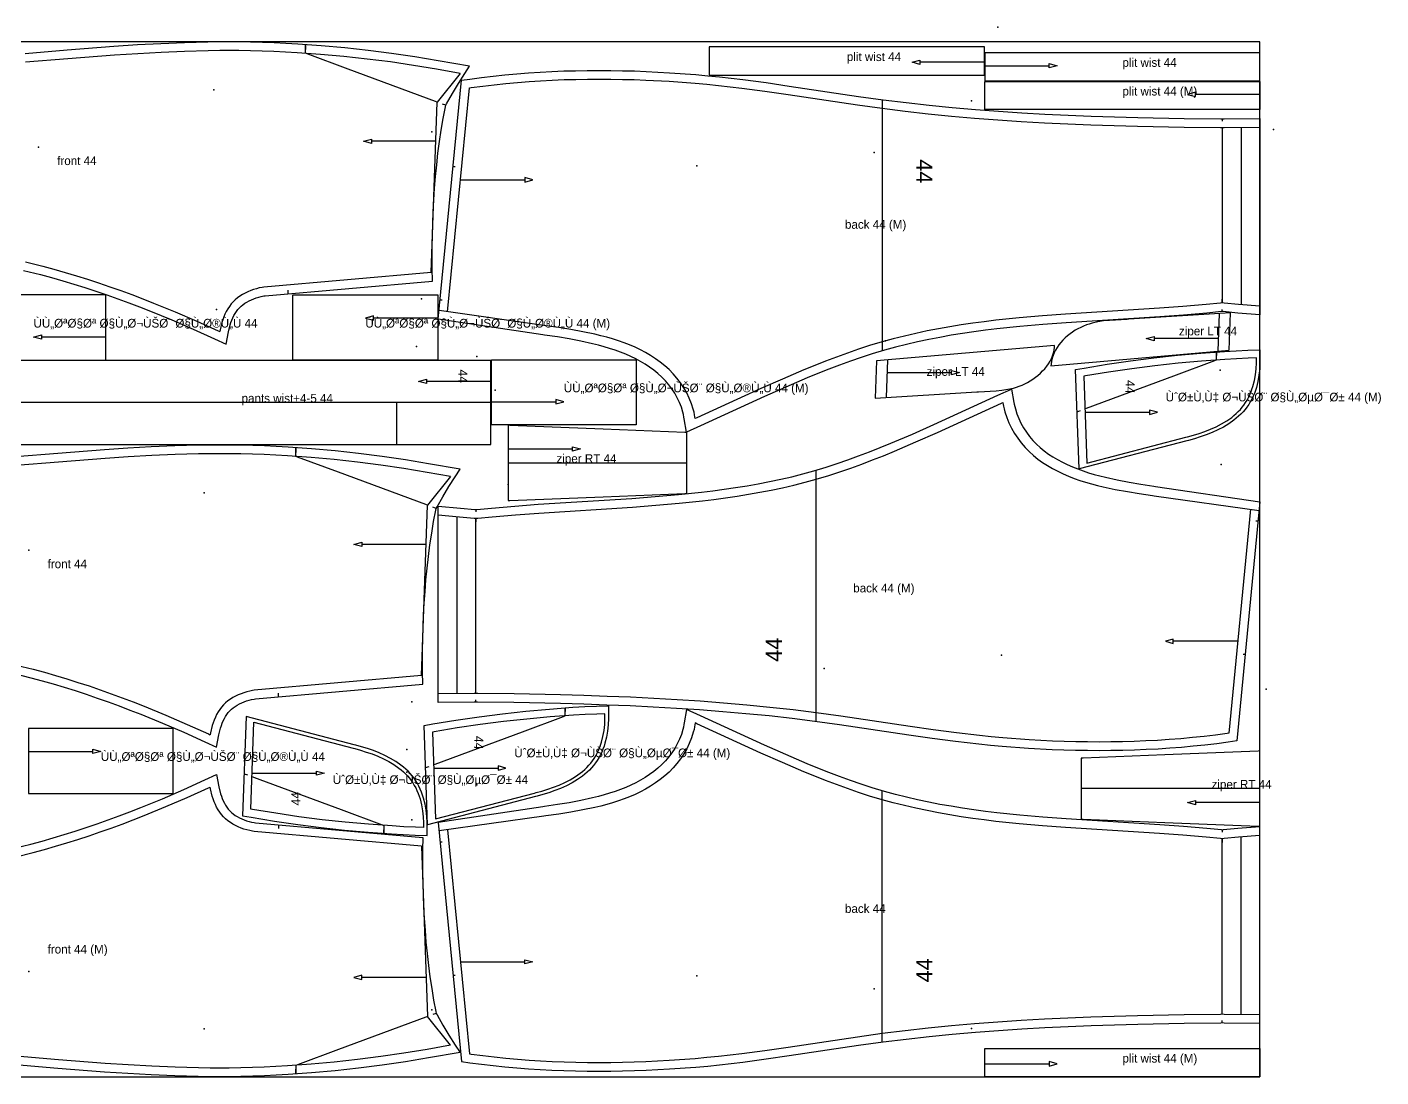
# Model space of a CAD drawing. Header units: millimetres. Extents: x -39 to 3097, y 0 to 1450.
# Drawn here: x 1227 to 3097, y 0 to 1450 of the extents above; entities that cross this region are included whole.
import ezdxf

# ---------------------------------------------------------------- set-up
doc = ezdxf.new("R2010")
doc.units = ezdxf.units.MM
for name, color, linetype in [('BORDER', 4, 'Continuous'), ('CUT', 7, 'Continuous'), ('GRAIN', 5, 'Continuous'), ('INTERNAL', 8, 'Continuous'), ('MARK', 6, 'Continuous'), ('NOTCH', 1, 'Continuous'), ('PIECE_NAME', 2, 'Continuous'), ('SEAM', 3, 'Continuous'), ('TEXT', 2, 'Continuous')]:
    doc.layers.add(name, color=color, linetype=linetype)

msp = doc.modelspace()

# ---------------------------------------------------------------- linework, layer by layer
at = {"layer": 'BORDER'}
msp.add_lwpolyline([(0, 0), (2929.9, 0), (2929.9, 1430), (0, 1430)], close=True, dxfattribs=at)
at = {"layer": 'CUT'}
for points in [[(1222.3, 1114.3), (1245.6, 1108.5), (1260.9, 1104.4), (1276.3, 1100), (1291.6, 1095.4), (1306.9, 1090.7), (1322.1, 1085.7), (1337.2, 1080.5), (1352.3, 1075.1), (1367.4, 1069.6), (1382.4, 1063.9), (1397.3, 1058), (1427.1, 1045.8), (1456.6, 1033.1), (1485.9, 1019.9), (1501.9, 1012.5), (1505.3, 1029.6), (1507.6, 1039), (1508.7, 1042.3), (1509.9, 1045.6), (1511.3, 1048.9), (1512.8, 1052), (1514.5, 1054.9), (1516.3, 1057.7), (1518.2, 1060.3), (1520.3, 1062.6), (1522.6, 1064.8), (1525.1, 1066.9), (1527.8, 1068.8), (1530.6, 1070.6), (1533.7, 1072.3), (1536.9, 1073.8), (1540.1, 1075.2), (1543.5, 1076.4), (1547, 1077.4), (1550.4, 1078.3), (1554.1, 1079), (1555.8, 1079.3), (1786.8, 1099.5), (1786.8, 1102), (1786.6, 1114.1), (1786.6, 1146.6), (1786.9, 1162.8), (1787.3, 1179), (1788, 1195.3), (1788.8, 1211.5), (1789.9, 1227.7), (1791.2, 1243.9), (1792.8, 1260), (1794.6, 1276.1), (1796.7, 1292.2), (1799.1, 1308.2), (1801.9, 1324.2), (1804.9, 1340.1), (1805.4, 1342.4), (1806.5, 1344.5), (1814.6, 1358.5), (1822.9, 1372.4), (1831.6, 1386.1), (1838.3, 1396.4), (1794.8, 1404), (1762.7, 1409.3), (1730.5, 1414.1), (1698.2, 1418.2), (1665.8, 1421.8), (1633.4, 1424.7), (1600.9, 1427), (1584.6, 1427.9), (1568.3, 1428.7), (1552, 1429.3), (1535.8, 1429.7), (1519.5, 1430), (1493, 1430), (1476.7, 1429.8), (1444.3, 1428.9), (1411.8, 1427.5), (1379.4, 1425.7), (1347.1, 1423.5), (1282.6, 1418.5), (1224.2, 1413.7)], [(1209.1, 557.3), (1232.3, 551.5), (1247.7, 547.4), (1263, 543.1), (1278.3, 538.5), (1293.6, 533.7), (1308.8, 528.7), (1324, 523.5), (1339.1, 518.2), (1354.2, 512.6), (1369.2, 506.9), (1384.1, 501.1), (1413.9, 488.8), (1443.4, 476.1), (1472.7, 462.9), (1488.6, 455.6), (1492.1, 472.7), (1494.4, 482), (1495.4, 485.3), (1496.7, 488.7), (1498, 491.9), (1499.6, 495), (1501.2, 498), (1503, 500.7), (1505, 503.3), (1507, 505.7), (1509.3, 507.9), (1511.8, 509.9), (1514.5, 511.9), (1517.4, 513.7), (1520.4, 515.3), (1523.6, 516.9), (1526.9, 518.2), (1530.3, 519.4), (1533.7, 520.4), (1537.2, 521.3), (1540.8, 522), (1542.5, 522.3), (1773.5, 542.5), (1773.5, 545), (1773.4, 557.2), (1773.4, 589.6), (1773.6, 605.8), (1774.1, 622.1), (1774.7, 638.3), (1775.6, 654.5), (1776.7, 670.7), (1778, 686.9), (1779.5, 703), (1781.4, 719.2), (1783.5, 735.2), (1785.9, 751.2), (1788.6, 767.2), (1791.6, 783.1), (1792.1, 785.5), (1793.3, 787.5), (1801.3, 801.6), (1809.7, 815.5), (1818.3, 829.2), (1825, 839.5), (1781.5, 847.1), (1749.5, 852.4), (1717.3, 857.1), (1685, 861.3), (1652.6, 864.8), (1620.1, 867.8), (1587.6, 870.1), (1571.3, 871), (1555.1, 871.7), (1538.8, 872.3), (1522.5, 872.7), (1506.2, 873), (1479.8, 873), (1463.5, 872.8), (1431, 872), (1398.6, 870.6), (1366.2, 868.7), (1333.8, 866.5), (1269.3, 861.5), (1210.9, 856.8)], [(1209.1, 316), (1232.3, 321.7), (1247.7, 325.9), (1263, 330.2), (1278.3, 334.8), (1293.6, 339.6), (1308.8, 344.6), (1324, 349.8), (1339.1, 355.1), (1354.2, 360.7), (1369.2, 366.4), (1384.1, 372.2), (1413.9, 384.4), (1443.4, 397.2), (1472.7, 410.4), (1488.6, 417.7), (1492.1, 400.6), (1494.4, 391.3), (1495.4, 388), (1496.7, 384.6), (1498, 381.4), (1499.6, 378.2), (1501.2, 375.3), (1503, 372.5), (1505, 370), (1507, 367.6), (1509.3, 365.4), (1511.8, 363.4), (1514.5, 361.4), (1517.4, 359.6), (1520.4, 357.9), (1523.6, 356.4), (1526.9, 355.1), (1530.3, 353.9), (1533.7, 352.9), (1537.2, 352), (1540.8, 351.3), (1542.5, 351), (1773.5, 330.8), (1773.5, 328.3), (1773.4, 316.1), (1773.4, 283.7), (1773.6, 267.4), (1774.1, 251.2), (1774.7, 235), (1775.6, 218.8), (1776.7, 202.6), (1778, 186.4), (1779.5, 170.3), (1781.4, 154.1), (1783.5, 138.1), (1785.9, 122.1), (1788.6, 106.1), (1791.6, 90.2), (1792.1, 87.8), (1793.3, 85.8), (1801.3, 71.7), (1809.7, 57.8), (1818.3, 44.1), (1825, 33.8), (1781.5, 26.2), (1749.5, 20.9), (1717.3, 16.2), (1685, 12), (1652.6, 8.5), (1620.1, 5.5), (1587.6, 3.2), (1571.3, 2.3), (1555.1, 1.6), (1538.8, 1), (1522.5, 0.5), (1506.2, 0.3), (1479.8, 0.2), (1463.5, 0.4), (1431, 1.3), (1398.6, 2.7), (1366.2, 4.6), (1333.8, 6.8), (1269.3, 11.8), (1210.9, 16.5)]]:
    msp.add_lwpolyline(points, dxfattribs=at)
for points in [[(2549.3, 1423), (2169.3, 1423), (2169.3, 1384), (2549.3, 1384)], [(2549.9, 1376), (2929.9, 1376), (2929.9, 1415), (2549.9, 1415)], [(2138, 890.9), (2134.7, 909.4), (2134.3, 911.7), (2133.6, 915.2), (2132.8, 918.4), (2130.7, 925.2), (2128.1, 931.8), (2125.1, 938.2), (2121.5, 944.5), (2117.6, 950.6), (2113.2, 956.3), (2108.6, 961.8), (2103.6, 966.9), (2098.4, 971.8), (2092.8, 976.3), (2086.9, 980.6), (2080.8, 984.7), (2074.4, 988.5), (2067.8, 992), (2061, 995.3), (2053.9, 998.4), (2046.6, 1001.3), (2039.2, 1004), (2031.6, 1006.5), (2023.9, 1008.8), (2016.1, 1010.9), (2008.2, 1012.9), (1992, 1016.5), (1975.8, 1019.6), (1959.6, 1022.3), (1941.6, 1025), (1939.2, 1025.4), (1794.9, 1046.8), (1826.9, 1377.1), (1838.7, 1378.7), (1854.8, 1380.8), (1870.9, 1382.8), (1887.1, 1384.5), (1903.3, 1385.9), (1919.5, 1387.2), (1935.7, 1388.3), (1952, 1389.1), (1968.3, 1389.8), (1984.5, 1390.2), (2000.8, 1390.5), (2017.1, 1390.6), (2033.3, 1390.5), (2049.6, 1390.2), (2065.9, 1389.8), (2082.1, 1389.2), (2114.5, 1387.4), (2150.9, 1384.8), (2167.1, 1383.3), (2183.4, 1381.7), (2215.6, 1377.9), (2247.8, 1373.7), (2279.8, 1369), (2375.6, 1354.7), (2409.5, 1350.1), (2441.2, 1346.1), (2473.1, 1342.6), (2504.9, 1339.4), (2536.8, 1336.7), (2568.8, 1334.2), (2600.8, 1332.1), (2632.8, 1330.3), (2664.8, 1328.8), (2696.9, 1327.5), (2729, 1326.4), (2761.1, 1325.5), (2825.4, 1324.2), (2875.6, 1323.5), (2877.9, 1323.5), (2880.3, 1323.5), (2929.9, 1324.2), (2929.9, 1109.5), (2929.9, 1052.7), (2899.4, 1055.3), (2879.2, 1057.3), (2877.9, 1057.4), (2876.7, 1057.3), (2856.5, 1055.3), (2824.2, 1052.6), (2791.8, 1050.2), (2662.4, 1042), (2630.2, 1039.6), (2598.2, 1036.8), (2566.4, 1033.4), (2550.6, 1031.5), (2534.8, 1029.4), (2519.1, 1027.1), (2503.4, 1024.6), (2487.9, 1021.8), (2472.4, 1018.8), (2457, 1015.5), (2441.6, 1012), (2426.4, 1008.1), (2411.2, 1003.9), (2394.2, 998.8), (2379.2, 994), (2364.2, 988.8), (2349.2, 983.4), (2334.3, 977.7), (2319.4, 971.8), (2304.6, 965.8), (2275, 953.1), (2245.5, 940), (2157.1, 899.5)], [(2929.9, 1336.4), (2549.9, 1336.4), (2549.9, 1375.4), (2929.9, 1375.4)], [(1135.9, 1080.3), (1135.9, 990.3), (1335.9, 990.3), (1335.9, 1080.3)], [(1594.3, 990.3), (1594.3, 1080.3), (1794.3, 1080.3), (1794.3, 990.3)], [(2889.1, 1055.6), (2748.8, 1046.8), (2746.4, 1046.6), (2722.1, 1045.2), (2714, 1044.4), (2706, 1043.1), (2698, 1041.4), (2694, 1040.2), (2690.1, 1038.9), (2686.2, 1037.4), (2682.4, 1035.6), (2678.5, 1033.7), (2674.8, 1031.5), (2671.1, 1029.1), (2667.6, 1026.6), (2664.1, 1023.8), (2660.9, 1020.9), (2657.8, 1017.9), (2654.9, 1014.7), (2652.2, 1011.3), (2649.8, 1007.9), (2647.6, 1004.3), (2645.7, 1000.6), (2644.2, 996.8), (2642.9, 992.9), (2642, 989), (2641.4, 984.9), (2641.2, 982.4), (2887.2, 1004)], [(2398.4, 937.6), (2538.7, 946.3), (2541.1, 946.5), (2565.4, 948), (2573.5, 948.8), (2581.5, 950), (2589.5, 951.8), (2593.5, 952.9), (2597.4, 954.2), (2601.3, 955.8), (2605.1, 957.5), (2609, 959.5), (2612.7, 961.6), (2616.4, 964), (2619.9, 966.6), (2623.3, 969.3), (2626.6, 972.2), (2629.7, 975.3), (2632.6, 978.5), (2635.3, 981.8), (2637.7, 985.3), (2639.9, 988.9), (2641.8, 992.6), (2643.3, 996.4), (2644.6, 1000.2), (2645.5, 1004.2), (2646, 1008.2), (2646.3, 1010.7), (2400.3, 989.2)], [(2675.1, 977.2), (2687, 979.3), (2719, 984.6), (2751.2, 989.3), (2783.5, 993.4), (2815.8, 997), (2848.3, 999.9), (2880.7, 1002.3), (2897, 1003.2), (2913.3, 1003.9), (2929.8, 1004.5), (2929.9, 990.8), (2929.9, 986.6), (2929.5, 978.1), (2928.5, 969.5), (2927, 961), (2924.9, 952.6), (2923.5, 948.4), (2922.1, 944.3), (2920.4, 940.3), (2918.6, 936.4), (2916.5, 932.6), (2914.3, 928.9), (2911.9, 925.4), (2909.3, 922), (2906.5, 918.7), (2903.5, 915.6), (2900.4, 912.7), (2897.2, 909.9), (2893.8, 907.2), (2886.8, 902.3), (2879.4, 897.8), (2871.6, 893.8), (2863.7, 890.2), (2855.6, 887.1), (2847.4, 884.2), (2839.3, 881.7), (2831.3, 879.5), (2828.9, 878.9), (2680, 840.1)], [(1867.8, 931.7), (1867.8, 989.7), (1178.8, 989.7), (1178.8, 931.7), (1178.8, 873.7), (1867.8, 873.7)], [(2068.4, 990.9), (2068.4, 900.9), (1868.4, 900.9), (1868.4, 990.9)], [(2586.8, 950.3), (2590.1, 931.9), (2590.5, 929.6), (2591.2, 926.1), (2592, 922.9), (2594.1, 916.1), (2596.7, 909.5), (2599.8, 903), (2603.3, 896.8), (2607.3, 890.7), (2611.6, 884.9), (2616.2, 879.5), (2621.2, 874.3), (2626.5, 869.5), (2632, 864.9), (2637.9, 860.6), (2644, 856.6), (2650.4, 852.8), (2657, 849.3), (2663.8, 846), (2670.9, 842.9), (2678.2, 840), (2685.6, 837.3), (2693.2, 834.8), (2700.9, 832.5), (2708.7, 830.3), (2716.6, 828.4), (2732.8, 824.8), (2749, 821.7), (2765.2, 819), (2783.3, 816.2), (2785.6, 815.9), (2929.9, 794.5), (2897.9, 464.2), (2886.1, 462.6), (2870.1, 460.4), (2853.9, 458.5), (2837.7, 456.8), (2821.5, 455.3), (2805.3, 454.1), (2789.1, 453), (2772.8, 452.2), (2756.6, 451.5), (2740.3, 451.1), (2724, 450.8), (2707.7, 450.7), (2691.5, 450.8), (2675.2, 451.1), (2659, 451.5), (2642.7, 452.1), (2610.3, 453.8), (2573.9, 456.5), (2557.7, 457.9), (2541.4, 459.6), (2509.2, 463.4), (2477, 467.6), (2445, 472.2), (2349.2, 486.6), (2315.3, 491.2), (2283.6, 495.2), (2251.8, 498.7), (2219.9, 501.8), (2188, 504.6), (2156, 507), (2124.1, 509.2), (2092, 511), (2060, 512.5), (2027.9, 513.8), (1995.8, 514.9), (1963.7, 515.8), (1899.4, 517.1), (1849.2, 517.8), (1846.9, 517.8), (1844.5, 517.8), (1794.9, 517.1), (1794.9, 731.8), (1794.9, 788.6), (1825.5, 786), (1845.6, 784), (1846.9, 783.9), (1848.2, 784), (1868.3, 786), (1900.6, 788.7), (1933, 791.1), (2062.4, 799.2), (2094.6, 801.7), (2126.6, 804.5), (2158.5, 807.8), (2174.3, 809.8), (2190, 811.9), (2205.7, 814.2), (2221.4, 816.7), (2236.9, 819.5), (2252.4, 822.5), (2267.9, 825.8), (2283.2, 829.3), (2298.4, 833.2), (2313.6, 837.3), (2330.6, 842.4), (2345.7, 847.3), (2360.7, 852.5), (2375.6, 857.9), (2390.5, 863.5), (2405.4, 869.4), (2420.2, 875.5), (2449.8, 888.2), (2479.3, 901.3), (2567.7, 941.7)], [(1891.3, 796.3), (1893.7, 796.4), (2022.7, 801.6), (2135.6, 806.2), (2138.1, 806.3), (2138.1, 848.3), (2138.1, 890.3), (2135.6, 890.4), (2022.7, 895), (1893.7, 900.2), (1891.3, 900.3), (1891.3, 848.3)], [(1775.4, 485.6), (1787.3, 487.7), (1819.3, 493), (1851.5, 497.7), (1883.8, 501.8), (1916.1, 505.4), (1948.6, 508.3), (1981, 510.7), (1997.3, 511.6), (2013.6, 512.3), (2030.1, 512.9), (2030.2, 499.2), (2030.2, 495), (2029.8, 486.5), (2028.8, 477.9), (2027.3, 469.4), (2025.2, 461), (2023.9, 456.8), (2022.4, 452.7), (2020.7, 448.7), (2018.9, 444.8), (2016.8, 441), (2014.6, 437.3), (2012.2, 433.8), (2009.6, 430.4), (2006.8, 427.1), (2003.9, 424), (2000.8, 421.1), (1997.5, 418.3), (1994.1, 415.6), (1987.1, 410.7), (1979.7, 406.2), (1971.9, 402.2), (1964, 398.6), (1955.9, 395.5), (1947.7, 392.6), (1939.6, 390.1), (1931.6, 387.9), (1929.2, 387.3), (1780.3, 348.5)], [(2138, 507.5), (2134.7, 489), (2134.3, 486.7), (2133.6, 483.2), (2132.8, 480), (2130.7, 473.2), (2128.1, 466.7), (2125.1, 460.2), (2121.5, 453.9), (2117.6, 447.9), (2113.2, 442.1), (2108.6, 436.7), (2103.6, 431.5), (2098.4, 426.7), (2092.8, 422.1), (2086.9, 417.8), (2080.8, 413.8), (2074.4, 410), (2067.8, 406.4), (2061, 403.1), (2053.9, 400), (2046.6, 397.1), (2039.2, 394.5), (2031.6, 392), (2023.9, 389.7), (2016.1, 387.5), (2008.2, 385.5), (1992, 382), (1975.8, 378.9), (1959.6, 376.2), (1941.6, 373.4), (1939.2, 373.1), (1794.9, 351.7), (1826.9, 21.4), (1838.7, 19.7), (1854.8, 17.6), (1870.9, 15.7), (1887.1, 14), (1903.3, 12.5), (1919.5, 11.2), (1935.7, 10.2), (1952, 9.3), (1968.3, 8.7), (1984.5, 8.2), (2000.8, 7.9), (2017.1, 7.9), (2033.3, 8), (2049.6, 8.2), (2065.9, 8.7), (2082.1, 9.3), (2114.5, 11), (2150.9, 13.7), (2167.1, 15.1), (2183.4, 16.8), (2215.6, 20.5), (2247.8, 24.8), (2279.8, 29.4), (2375.6, 43.7), (2409.5, 48.4), (2441.2, 52.3), (2473.1, 55.9), (2504.9, 59), (2536.8, 61.8), (2568.8, 64.2), (2600.8, 66.3), (2632.8, 68.1), (2664.8, 69.7), (2696.9, 71), (2729, 72.1), (2761.1, 73), (2825.4, 74.3), (2875.6, 74.9), (2877.9, 75), (2880.3, 74.9), (2929.9, 74.3), (2929.9, 289), (2929.9, 345.7), (2899.4, 343.1), (2879.2, 341.2), (2877.9, 341), (2876.7, 341.2), (2856.5, 343.1), (2824.2, 345.9), (2791.8, 348.2), (2662.4, 356.4), (2630.2, 358.8), (2598.2, 361.6), (2566.4, 365), (2550.6, 366.9), (2534.8, 369), (2519.1, 371.3), (2503.4, 373.9), (2487.9, 376.6), (2472.4, 379.6), (2457, 382.9), (2441.6, 386.5), (2426.4, 390.3), (2411.2, 394.5), (2394.2, 399.6), (2379.2, 404.5), (2364.2, 409.6), (2349.2, 415), (2334.3, 420.7), (2319.4, 426.6), (2304.6, 432.7), (2275, 445.3), (2245.5, 458.5), (2157.1, 498.9)], [(1524.8, 360.7), (1536.7, 358.7), (1568.7, 353.4), (1600.9, 348.6), (1633.2, 344.5), (1665.5, 340.9), (1698, 338), (1730.4, 335.7), (1746.7, 334.8), (1763, 334), (1779.5, 333.4), (1779.6, 347.1), (1779.6, 351.3), (1779.2, 359.8), (1778.2, 368.4), (1776.7, 377), (1774.6, 385.3), (1773.2, 389.5), (1771.8, 393.6), (1770.1, 397.6), (1768.3, 401.5), (1766.2, 405.3), (1764, 409), (1761.6, 412.6), (1759, 416), (1756.2, 419.2), (1753.2, 422.3), (1750.1, 425.3), (1746.9, 428.1), (1743.5, 430.8), (1736.5, 435.7), (1729, 440.1), (1721.3, 444.1), (1713.4, 447.7), (1705.3, 450.9), (1697.1, 453.7), (1689, 456.2), (1681, 458.4), (1678.6, 459), (1529.7, 497.8)], [(1428.9, 391.6), (1428.9, 481.6), (1228.9, 481.6), (1228.9, 391.6)], [(2929.9, 450.3), (2927.5, 450.2), (2798.5, 445), (2685.6, 440.4), (2683.1, 440.3), (2683.1, 398.3), (2683.1, 356.3), (2685.6, 356.2), (2798.5, 351.7), (2927.5, 346.4), (2929.9, 346.3), (2929.9, 398.3)], [(2549.9, 39.2), (2929.9, 39.2), (2929.9, 0.2), (2549.9, 0.2)]]:
    msp.add_lwpolyline(points, close=True, dxfattribs=at)
at = {"layer": 'GRAIN'}
for points in [[(2548.3, 1401.8), (2460.3, 1401.8), (2460.3, 1398.8), (2449.3, 1401.8), (2460.3, 1404.8), (2460.3, 1401.8)], [(2550.9, 1397.1), (2638.9, 1397.1), (2638.9, 1400.1), (2649.9, 1397.1), (2638.9, 1394.1), (2638.9, 1397.1)], [(2928.9, 1357.5), (2840.9, 1357.5), (2840.9, 1360.5), (2829.9, 1357.5), (2840.9, 1354.5), (2840.9, 1357.5)], [(1790.6, 1292.6), (1702.6, 1292.6), (1702.6, 1289.6), (1691.6, 1292.6), (1702.6, 1295.6), (1702.6, 1292.6)], [(1826.6, 1239.4), (1914.6, 1239.4), (1914.6, 1236.4), (1925.6, 1239.4), (1914.6, 1242.4), (1914.6, 1239.4)], [(1793.3, 1048.3), (1705.3, 1048.3), (1705.3, 1051.3), (1694.3, 1048.3), (1705.3, 1045.3), (1705.3, 1048.3)], [(1334.9, 1022.2), (1246.9, 1022.2), (1246.9, 1019.2), (1235.9, 1022.2), (1246.9, 1025.2), (1246.9, 1022.2)], [(2871.8, 1020.1), (2783.8, 1020.1), (2783.8, 1017.1), (2772.8, 1020.1), (2783.8, 1023), (2783.8, 1020.1)], [(2415.7, 973.1), (2503.7, 973.1), (2503.7, 976), (2514.7, 973.1), (2503.7, 970.1), (2503.7, 973.1)], [(1866.8, 960.9), (1778.8, 960.9), (1778.8, 957.9), (1767.8, 960.9), (1778.8, 963.9), (1778.8, 960.9)], [(1869.4, 932.9), (1957.4, 932.9), (1957.4, 929.9), (1968.4, 932.9), (1957.4, 935.8), (1957.4, 932.9)], [(2689.2, 918.3), (2777.2, 918.3), (2777.2, 915.3), (2788.2, 918.3), (2777.2, 921.3), (2777.2, 918.3)], [(1892.3, 867.6), (1980.3, 867.6), (1980.3, 870.5), (1991.3, 867.6), (1980.3, 864.6), (1980.3, 867.6)], [(1777.3, 735.7), (1689.3, 735.7), (1689.3, 732.7), (1678.3, 735.7), (1689.3, 738.6), (1689.3, 735.7)], [(2898.2, 601.9), (2810.2, 601.9), (2810.2, 604.8), (2799.2, 601.9), (2810.2, 598.9), (2810.2, 601.9)], [(1229.9, 449.7), (1317.9, 449.7), (1317.9, 452.7), (1328.9, 449.7), (1317.9, 446.7), (1317.9, 449.7)], [(1538.9, 419.6), (1626.9, 419.6), (1626.9, 422.6), (1637.9, 419.6), (1626.9, 416.7), (1626.9, 419.6)], [(1789.5, 426.7), (1877.5, 426.7), (1877.5, 423.7), (1888.5, 426.7), (1877.5, 429.7), (1877.5, 426.7)], [(2928.9, 379.1), (2840.9, 379.1), (2840.9, 376.1), (2829.9, 379.1), (2840.9, 382.1), (2840.9, 379.1)], [(1826.6, 159), (1914.6, 159), (1914.6, 162), (1925.6, 159), (1914.6, 156.1), (1914.6, 159)], [(1777.3, 137.6), (1689.3, 137.6), (1689.3, 140.6), (1678.3, 137.6), (1689.3, 134.7), (1689.3, 137.6)], [(2550.9, 18.1), (2638.9, 18.1), (2638.9, 15.1), (2649.9, 18.1), (2638.9, 21.1), (2638.9, 18.1)]]:
    msp.add_lwpolyline(points, dxfattribs=at)
at = {"layer": 'INTERNAL'}
for points in [[(1611.6, 1414.2), (1611.6, 1426.3)], [(1611.6, 1424.6), (1611.6, 1419.6)], [(1793.5, 1346.8), (1791.3, 1347.6), (1670.5, 1392.4), (1613.9, 1413.4), (1611.6, 1414.2)], [(2407.9, 1350.3), (2407.9, 1062.5)], [(2877.9, 1311.5), (2877.9, 1109.5)], [(2903.9, 1311.8), (2903.9, 1109.5)], [(2877.9, 1109.5), (2877.9, 1069.5)], [(2903.9, 1109.5), (2903.9, 1067)], [(2407.9, 1062.5), (2407.9, 1003)], [(2872.2, 1002.7), (2874, 1054.6)], [(2870, 990.5), (2870, 1001.5)], [(2415.3, 990.5), (2413.5, 938.5)], [(2688, 923), (2690.3, 923.9), (2811, 968.6), (2867.6, 989.6), (2870, 990.5)], [(1867.8, 931.7), (1178.8, 931.7)], [(1737.8, 873.7), (1737.8, 931.7)], [(1598.3, 857.3), (1598.3, 869.3)], [(1598.3, 867.6), (1598.3, 862.6)], [(1780.3, 789.8), (1778, 790.7), (1657.3, 835.4), (1600.7, 856.4), (1598.3, 857.3)], [(1891.3, 848.3), (2138.1, 848.3)], [(2316.9, 778.8), (2316.9, 838.3)], [(1820.9, 731.8), (1820.9, 774.3)], [(1846.9, 731.8), (1846.9, 771.8)], [(2316.9, 491), (2316.9, 778.8)], [(1820.9, 529.5), (1820.9, 731.8)], [(1846.9, 529.8), (1846.9, 731.8)], [(1970.3, 498.9), (1970.3, 509.9)], [(1788.4, 431.4), (1790.6, 432.3), (1911.4, 477), (1968, 498), (1970.3, 498.9)], [(1537.7, 414.9), (1540, 414.1), (1660.7, 369.3), (1717.3, 348.3), (1719.7, 347.5)], [(2407.9, 336), (2407.9, 395.5)], [(2929.9, 398.3), (2683.1, 398.3)], [(1719.7, 347.5), (1719.7, 336.4)], [(2407.9, 48.2), (2407.9, 336)], [(2877.9, 289), (2877.9, 329)], [(2903.9, 289), (2903.9, 331.5)], [(2877.9, 87), (2877.9, 289)], [(2903.9, 86.6), (2903.9, 289)], [(1780.3, 83.5), (1778, 82.6), (1657.3, 37.9), (1600.7, 16.9), (1598.3, 16)], [(1598.3, 16), (1598.3, 4)], [(1598.3, 5.7), (1598.3, 10.7)]]:
    msp.add_lwpolyline(points, dxfattribs=at)
at = {"layer": 'MARK'}
for p in [(2567.8, 1450.5), (1485, 1363.9), (2531.4, 1348.5), (1786.3, 1305.6), (2948.4, 1308.9), (1242.9, 1284.7), (2396.8, 1277), (2152, 1258.6), (1771.9, 1075), (1488.9, 1060.2), (2412.6, 1016.9), (1764.8, 1009.1), (1848.3, 995.1), (2874.9, 976.3), (1873.6, 949), (2876.5, 846.2), (1471.7, 806.9), (1891.5, 818.5), (1229.7, 727.8), (2572.8, 582.7), (2328, 564.3), (2938.5, 535.7), (1758.6, 518.1), (1751.5, 452.2), (1751.5, 421.1), (1848.3, 403.4), (1758.6, 355.2), (1229.7, 145.5), (2152, 139.8), (2396.8, 121.5), (1786.3, 92.9), (1471.7, 66.4), (2531.4, 66.8)]:
    msp.add_point(p, dxfattribs=at)
at = {"layer": 'NOTCH'}
for points in [[(1611.6, 1426.3), (1611.6, 1421.3)], [(1805.4, 1342.4), (1800.7, 1344.1)], [(2877.9, 1323.5), (2877.9, 1320.5)], [(1815.3, 1257.6), (1818.3, 1257.6)], [(1587.6, 1082.1), (1587.6, 1087.1)], [(1797.5, 1073.7), (1800.5, 1073.7)], [(2877.9, 1057.4), (2877.9, 1060.4)], [(2870, 1001.5), (2870, 996.5)], [(2677.2, 919), (2681.9, 920.7)], [(1598.3, 869.3), (1598.3, 864.3)], [(1792.1, 785.5), (1787.4, 787.2)], [(1846.9, 783.9), (1846.9, 780.9)], [(2927.3, 767.6), (2924.3, 767.6)], [(2909.5, 583.7), (2906.5, 583.7)], [(1574.3, 525.1), (1574.3, 530.1)], [(1846.9, 517.8), (1846.9, 520.8)], [(1970.3, 509.9), (1970.3, 504.9)], [(1526.9, 418.9), (1531.6, 417.2)], [(1777.5, 427.4), (1782.2, 429.1)], [(1574.3, 348.2), (1574.3, 343.2)], [(1719.7, 336.4), (1719.7, 341.4)], [(2877.9, 341), (2877.9, 338)], [(1797.5, 324.8), (1800.5, 324.8)], [(1815.3, 140.8), (1818.3, 140.8)], [(1792.1, 87.8), (1787.4, 86.1)], [(2877.9, 75), (2877.9, 78)], [(1598.3, 4), (1598.3, 9)]]:
    msp.add_lwpolyline(points, dxfattribs=at)
at = {"layer": 'SEAM'}
for points in [[(1825.2, 1386.5), (1792.7, 1392.2), (1760.9, 1397.5), (1728.9, 1402.2), (1696.8, 1406.3), (1664.6, 1409.8), (1632.4, 1412.7), (1600.1, 1415), (1584, 1416), (1567.8, 1416.7), (1551.7, 1417.3), (1535.5, 1417.7), (1519.4, 1418), (1493.1, 1418), (1477, 1417.8), (1444.7, 1416.9), (1412.4, 1415.5), (1380.2, 1413.7), (1347.9, 1411.5), (1283.5, 1406.5), (1225.1, 1401.8)], [(1825.2, 1386.5), (1793.5, 1346.8)], [(1807.9, 1057), (1837.9, 1366.5)], [(1837.9, 1366.5), (1840.3, 1366.8), (1856.3, 1368.9), (1872.2, 1370.8), (1888.3, 1372.5), (1904.3, 1374), (1920.4, 1375.2), (1936.4, 1376.3), (1952.5, 1377.1), (1968.7, 1377.8), (1984.8, 1378.2), (2000.9, 1378.5), (2017.1, 1378.6), (2033.2, 1378.5), (2049.3, 1378.2), (2065.5, 1377.8), (2081.6, 1377.2), (2113.8, 1375.5), (2149.9, 1372.8), (2166, 1371.4), (2182.1, 1369.8), (2214.1, 1366), (2246.1, 1361.8), (2278.1, 1357.2), (2373.9, 1342.8), (2407.9, 1338.2), (2439.8, 1334.2), (2471.8, 1330.6), (2503.8, 1327.5), (2535.8, 1324.7), (2567.9, 1322.3), (2600, 1320.1), (2632.2, 1318.3), (2664.3, 1316.8), (2696.5, 1315.5), (2728.6, 1314.4), (2760.8, 1313.5), (2825.2, 1312.2), (2875.4, 1311.5), (2877.9, 1311.5), (2880.4, 1311.5), (2929.9, 1312.2)], [(1785.1, 1111.4), (1793.5, 1346.8)], [(1793.5, 1346.8), (1788.8, 1348.5)], [(2877.9, 1311.5), (2877.9, 1306.5)], [(1225.1, 1125.9), (1248.6, 1120.1), (1264.1, 1115.9), (1279.6, 1111.5), (1295.1, 1106.9), (1310.5, 1102.1), (1325.9, 1097.1), (1341.2, 1091.8), (1356.4, 1086.4), (1371.6, 1080.8), (1386.7, 1075.1), (1401.8, 1069.1), (1431.8, 1056.9), (1461.5, 1044.1), (1490.9, 1030.8), (1493.1, 1029.8)], [(1785.1, 1111.4), (1554.2, 1091.2), (1551.8, 1090.8), (1547.8, 1090), (1543.8, 1089), (1539.8, 1087.8), (1535.9, 1086.4), (1532, 1084.8), (1528.2, 1083), (1524.6, 1081), (1521.1, 1078.8), (1517.7, 1076.4), (1514.6, 1073.8), (1511.6, 1070.9), (1508.9, 1067.9), (1506.5, 1064.6), (1504.2, 1061.2), (1502.2, 1057.6), (1500.4, 1053.9), (1498.7, 1050.1), (1497.3, 1046.2), (1496, 1042.2), (1493.6, 1032.2), (1493.1, 1029.8)], [(2929.9, 1064.8), (2900.4, 1067.3), (2880.4, 1069.2), (2877.9, 1069.5), (2875.4, 1069.2), (2855.4, 1067.3), (2823.3, 1064.5), (2791, 1062.2), (2661.5, 1054), (2629.3, 1051.6), (2597.1, 1048.7), (2565, 1045.4), (2549, 1043.4), (2533.1, 1041.3), (2517.3, 1039), (2501.4, 1036.4), (2485.7, 1033.6), (2470, 1030.6), (2454.4, 1027.2), (2438.8, 1023.6), (2423.3, 1019.7), (2407.9, 1015.5), (2390.6, 1010.3), (2375.4, 1005.4), (2360.2, 1000.1), (2345, 994.6), (2329.9, 988.9), (2314.9, 983), (2300, 976.8), (2270.2, 964.1), (2240.5, 950.9), (2152.1, 910.5), (2149.9, 909.5)], [(2877.9, 1069.5), (2877.9, 1074.5)], [(2149.9, 909.5), (2149.4, 912.1), (2149, 914.5), (2148.2, 918.5), (2147.2, 922.4), (2144.7, 930.1), (2141.7, 937.7), (2138.1, 945), (2134, 952.1), (2129.5, 958.9), (2124.6, 965.4), (2119.3, 971.5), (2113.7, 977.2), (2107.8, 982.6), (2101.6, 987.6), (2095.1, 992.3), (2088.3, 996.7), (2081.4, 1000.7), (2074.2, 1004.5), (2066.8, 1008), (2059.3, 1011.3), (2051.6, 1014.3), (2043.7, 1017), (2035.7, 1019.6), (2027.7, 1021.9), (2019.5, 1024.1), (2011.3, 1026.1), (1994.7, 1029.6), (1978.2, 1032.6), (1961.7, 1035.3), (1943.5, 1037.9), (1941, 1038.3), (1796, 1058.7)], [(1794.9, 776.5), (1824.4, 774), (1844.4, 772.1), (1846.9, 771.8), (1849.4, 772.1), (1869.4, 774), (1901.6, 776.7), (1933.8, 779.1), (2063.3, 787.3), (2095.6, 789.7), (2127.7, 792.5), (2159.8, 795.9), (2175.8, 797.9), (2191.7, 800), (2207.6, 802.3), (2223.4, 804.9), (2239.1, 807.7), (2254.8, 810.7), (2270.5, 814), (2286, 817.6), (2301.5, 821.6), (2316.9, 825.8), (2334.2, 831), (2349.5, 835.9), (2364.7, 841.1), (2379.8, 846.6), (2394.9, 852.4), (2409.9, 858.3), (2424.9, 864.4), (2454.6, 877.2), (2484.3, 890.4), (2572.7, 930.8), (2574.9, 931.8)], [(2574.9, 931.8), (2575.4, 929.1), (2575.8, 926.8), (2576.6, 922.8), (2577.6, 918.9), (2580.1, 911.2), (2583.1, 903.6), (2586.7, 896.2), (2590.8, 889.1), (2595.3, 882.3), (2600.2, 875.9), (2605.5, 869.8), (2611.1, 864), (2617, 858.7), (2623.3, 853.6), (2629.7, 849), (2636.5, 844.6), (2643.4, 840.5), (2650.6, 836.8), (2658, 833.3), (2665.5, 830), (2673.3, 827), (2681.1, 824.2), (2689.1, 821.7), (2697.1, 819.3), (2705.3, 817.2), (2713.5, 815.2), (2730.1, 811.7), (2746.7, 808.6), (2763.1, 806), (2781.3, 803.4), (2783.8, 803), (2928.8, 782.6)], [(2688, 923), (2692.7, 924.8)], [(1812, 829.6), (1779.5, 835.2), (1747.6, 840.5), (1715.6, 845.2), (1683.5, 849.3), (1651.4, 852.9), (1619.2, 855.8), (1586.9, 858.1), (1570.7, 859), (1554.6, 859.7), (1538.4, 860.3), (1522.3, 860.7), (1506.1, 861), (1479.9, 861), (1463.7, 860.8), (1431.4, 860), (1399.2, 858.6), (1366.9, 856.7), (1334.7, 854.6), (1270.3, 849.5), (1211.9, 844.8)], [(1812, 829.6), (1780.3, 789.8)], [(1771.9, 554.4), (1780.3, 789.8)], [(1780.3, 789.8), (1775.6, 791.6)], [(1846.9, 771.8), (1846.9, 766.8)], [(2916.9, 784.3), (2886.9, 474.8)], [(1211.9, 569), (1235.3, 563.2), (1250.9, 559), (1266.4, 554.6), (1281.9, 550), (1297.3, 545.1), (1312.6, 540.1), (1327.9, 534.9), (1343.2, 529.5), (1358.4, 523.9), (1373.5, 518.1), (1388.6, 512.2), (1418.5, 499.9), (1448.2, 487.1), (1477.7, 473.8), (1479.9, 472.8)], [(1771.9, 554.4), (1540.9, 534.2), (1538.6, 533.8), (1534.6, 533), (1530.6, 532), (1526.6, 530.8), (1522.6, 529.4), (1518.8, 527.8), (1515, 526), (1511.3, 524), (1507.8, 521.8), (1504.5, 519.4), (1501.3, 516.8), (1498.4, 514), (1495.7, 510.9), (1493.2, 507.7), (1491, 504.2), (1488.9, 500.6), (1487.1, 496.9), (1485.5, 493.1), (1484.1, 489.2), (1482.8, 485.3), (1480.3, 475.3), (1479.9, 472.8)], [(2886.9, 474.8), (2884.5, 474.5), (2868.6, 472.3), (2852.6, 470.4), (2836.6, 468.8), (2820.5, 467.3), (2804.5, 466.1), (2788.4, 465), (2772.3, 464.2), (2756.2, 463.5), (2740, 463.1), (2723.9, 462.8), (2707.8, 462.7), (2691.6, 462.8), (2675.5, 463.1), (2659.3, 463.5), (2643.2, 464.1), (2611, 465.8), (2574.9, 468.5), (2558.8, 469.9), (2542.7, 471.5), (2510.7, 475.3), (2478.7, 479.5), (2446.7, 484.1), (2350.9, 498.4), (2316.9, 503.1), (2285, 507.1), (2253, 510.6), (2221, 513.8), (2189, 516.6), (2156.9, 519), (2124.8, 521.1), (2092.7, 523), (2060.5, 524.5), (2028.4, 525.8), (1996.2, 526.9), (1964, 527.8), (1899.6, 529.1), (1849.4, 529.8), (1846.9, 529.8), (1844.4, 529.8), (1794.9, 529.1)], [(1846.9, 529.8), (1846.9, 534.8)], [(2149.9, 489), (2149.4, 486.3), (2149, 483.9), (2148.2, 480), (2147.2, 476.1), (2144.7, 468.3), (2141.7, 460.8), (2138.1, 453.4), (2134, 446.3), (2129.5, 439.5), (2124.6, 433), (2119.3, 426.9), (2113.7, 421.2), (2107.8, 415.8), (2101.6, 410.8), (2095.1, 406.1), (2088.3, 401.8), (2081.4, 397.7), (2074.2, 393.9), (2066.8, 390.4), (2059.3, 387.2), (2051.6, 384.2), (2043.7, 381.4), (2035.7, 378.9), (2027.7, 376.5), (2019.5, 374.3), (2011.3, 372.4), (1994.7, 368.8), (1978.2, 365.8), (1961.7, 363.2), (1943.5, 360.5), (1941, 360.2), (1796, 339.8)], [(2929.9, 333.7), (2900.4, 331.2), (2880.4, 329.2), (2877.9, 329), (2875.4, 329.2), (2855.4, 331.2), (2823.3, 333.9), (2791, 336.3), (2661.5, 344.4), (2629.3, 346.9), (2597.1, 349.7), (2565, 353.1), (2549, 355), (2533.1, 357.2), (2517.3, 359.5), (2501.4, 362), (2485.7, 364.8), (2470, 367.9), (2454.4, 371.2), (2438.8, 374.8), (2423.3, 378.7), (2407.9, 383), (2390.6, 388.1), (2375.4, 393.1), (2360.2, 398.3), (2345, 403.8), (2329.9, 409.5), (2314.9, 415.5), (2300, 421.6), (2270.2, 434.3), (2240.5, 447.5), (2152.1, 488), (2149.9, 489)], [(1788.4, 431.4), (1793, 433.2)], [(1537.7, 414.9), (1542.4, 413.2)], [(1211.9, 304.3), (1235.3, 310.1), (1250.9, 314.3), (1266.4, 318.7), (1281.9, 323.3), (1297.3, 328.2), (1312.6, 333.2), (1327.9, 338.4), (1343.2, 343.8), (1358.4, 349.4), (1373.5, 355.2), (1388.6, 361.1), (1418.5, 373.4), (1448.2, 386.2), (1477.7, 399.5), (1479.9, 400.5)], [(1771.9, 318.9), (1540.9, 339.1), (1538.6, 339.5), (1534.6, 340.3), (1530.6, 341.3), (1526.6, 342.5), (1522.6, 343.9), (1518.8, 345.5), (1515, 347.3), (1511.3, 349.2), (1507.8, 351.5), (1504.5, 353.9), (1501.3, 356.5), (1498.4, 359.3), (1495.7, 362.4), (1493.2, 365.6), (1491, 369.1), (1488.9, 372.6), (1487.1, 376.4), (1485.5, 380.2), (1484.1, 384.1), (1482.8, 388), (1480.3, 398), (1479.9, 400.5)], [(1807.9, 341.5), (1837.9, 32)], [(1771.9, 318.9), (1780.3, 83.5)], [(2877.9, 329), (2877.9, 324)], [(1780.3, 83.5), (1775.6, 81.7)], [(1812, 43.7), (1780.3, 83.5)], [(1837.9, 32), (1840.3, 31.6), (1856.3, 29.5), (1872.2, 27.6), (1888.3, 25.9), (1904.3, 24.5), (1920.4, 23.2), (1936.4, 22.2), (1952.5, 21.3), (1968.7, 20.7), (1984.8, 20.2), (2000.9, 19.9), (2017.1, 19.9), (2033.2, 20), (2049.3, 20.2), (2065.5, 20.7), (2081.6, 21.3), (2113.8, 23), (2149.9, 25.6), (2166, 27.1), (2182.1, 28.7), (2214.1, 32.4), (2246.1, 36.7), (2278.1, 41.3), (2373.9, 55.6), (2407.9, 60.3), (2439.8, 64.3), (2471.8, 67.8), (2503.8, 71), (2535.8, 73.7), (2567.9, 76.2), (2600, 78.3), (2632.2, 80.1), (2664.3, 81.7), (2696.5, 83), (2728.6, 84.1), (2760.8, 85), (2825.2, 86.3), (2875.4, 86.9), (2877.9, 87), (2880.4, 86.9), (2929.9, 86.3)], [(2877.9, 87), (2877.9, 92)], [(1812, 43.7), (1779.5, 38.1), (1747.6, 32.8), (1715.6, 28.1), (1683.5, 24), (1651.4, 20.4), (1619.2, 17.5), (1586.9, 15.2), (1570.7, 14.3), (1554.6, 13.5), (1538.4, 13), (1522.3, 12.5), (1506.1, 12.3), (1479.9, 12.3), (1463.7, 12.4), (1431.4, 13.3), (1399.2, 14.7), (1366.9, 16.5), (1334.7, 18.7), (1270.3, 23.7), (1211.9, 28.5)]]:
    msp.add_lwpolyline(points, dxfattribs=at)
for points in [[(2690.7, 848.1), (2827.7, 883.8), (2830, 884.4), (2837.9, 886.5), (2845.9, 889), (2853.8, 891.8), (2861.7, 894.9), (2869.4, 898.3), (2876.9, 902.2), (2884.1, 906.5), (2890.8, 911.2), (2894, 913.7), (2897.1, 916.4), (2900, 919.2), (2902.8, 922.1), (2905.4, 925.1), (2907.8, 928.3), (2910.1, 931.6), (2912.2, 935.1), (2914.1, 938.7), (2915.8, 942.4), (2917.4, 946.1), (2918.8, 950), (2920.1, 954), (2922.1, 962), (2923.6, 970.2), (2924.5, 978.5), (2924.9, 986.8), (2924.9, 990.8), (2924.9, 993.3), (2913.7, 992.9), (2897.6, 992.2), (2881.4, 991.3), (2849.2, 989), (2816.9, 986.1), (2784.8, 982.5), (2752.7, 978.4), (2720.7, 973.7), (2688.8, 968.4), (2686.4, 968)], [(1540.4, 489.9), (1677.3, 454.2), (1679.7, 453.6), (1687.6, 451.4), (1695.6, 448.9), (1703.5, 446.2), (1711.4, 443.1), (1719.1, 439.6), (1726.6, 435.8), (1733.8, 431.5), (1740.5, 426.8), (1743.7, 424.2), (1746.8, 421.6), (1749.7, 418.8), (1752.5, 415.9), (1755.1, 412.8), (1757.5, 409.6), (1759.8, 406.3), (1761.9, 402.8), (1763.8, 399.3), (1765.5, 395.6), (1767.1, 391.8), (1768.5, 387.9), (1769.8, 384), (1771.8, 375.9), (1773.3, 367.7), (1774.2, 359.4), (1774.6, 351.2), (1774.6, 347.1), (1774.6, 344.6), (1763.4, 345), (1747.3, 345.7), (1731.1, 346.7), (1698.8, 349), (1666.6, 351.9), (1634.5, 355.4), (1602.4, 359.5), (1570.4, 364.2), (1538.5, 369.5), (1536.1, 369.9)], [(1791, 356.5), (1928, 392.2), (1930.3, 392.8), (1938.2, 394.9), (1946.2, 397.4), (1954.2, 400.2), (1962, 403.3), (1969.8, 406.7), (1977.2, 410.6), (1984.4, 414.9), (1991.1, 419.6), (1994.3, 422.1), (1997.4, 424.8), (2000.3, 427.6), (2003.1, 430.5), (2005.7, 433.5), (2008.1, 436.7), (2010.4, 440), (2012.5, 443.5), (2014.4, 447.1), (2016.1, 450.8), (2017.7, 454.5), (2019.1, 458.4), (2020.4, 462.4), (2022.4, 470.4), (2023.9, 478.6), (2024.8, 486.9), (2025.2, 495.2), (2025.2, 499.2), (2025.2, 501.7), (2014, 501.3), (1997.9, 500.6), (1981.7, 499.7), (1949.5, 497.4), (1917.2, 494.5), (1885.1, 490.9), (1853, 486.8), (1821, 482.1), (1789.1, 476.8), (1786.8, 476.4)]]:
    msp.add_lwpolyline(points, close=True, dxfattribs=at)

# ---------------------------------------------------------------- texts
at = {"layer": 'PIECE_NAME'}
for s, p in [('plit wist 44', (2359.3, 1403.5)), ('plit wist 44', (2739.9, 1395.5)), ('plit wist 44 (M)', (2739.9, 1355.9)), ('front 44', (1268.6, 1259.8)), ('back 44 (M)', (2356.7, 1171.8)), ('ÙÙ„ØªØ§Øª Ø§Ù„Ø¬ÙŠØ¨ Ø§Ù„Ø®Ù„Ù 44', (1235.9, 1035.3)), ('ÙÙ„ØªØ§Øª Ø§Ù„Ø¬ÙŠØ¨ Ø§Ù„Ø®Ù„Ù 44 (M)', (1694.3, 1035.3)), ('ziper LT 44', (2818, 1024.5)), ('ziper LT 44', (2469.5, 968.6)), ('ÙÙ„ØªØ§Øª Ø§Ù„Ø¬ÙŠØ¨ Ø§Ù„Ø®Ù„Ù 44 (M)', (1968.4, 945.9)), ('pants wist+4-5 44', (1523.3, 931.7)), ('ÙˆØ±Ù‚Ù‡ Ø¬ÙŠØ¨ Ø§Ù„ØµØ¯Ø± 44 (M)', (2799.6, 933.3)), ('ziper RT 44', (1958.2, 848.3)), ('front 44', (1255.4, 702.8)), ('back 44 (M)', (2368.1, 669.4)), ('ÙÙ„ØªØ§Øª Ø§Ù„Ø¬ÙŠØ¨ Ø§Ù„Ø®Ù„Ù 44', (1328.9, 436.6)), ('ÙˆØ±Ù‚Ù‡ Ø¬ÙŠØ¨ Ø§Ù„ØµØ¯Ø± 44 (M)', (1900, 441.7)), ('ÙˆØ±Ù‚Ù‡ Ø¬ÙŠØ¨ Ø§Ù„ØµØ¯Ø± 44', (1649.3, 404.7)), ('ziper RT 44', (2863, 398.3)), ('back 44', (2356.7, 226.6)), ('front 44 (M)', (1255.4, 170.5)), ('plit wist 44 (M)', (2739.9, 19.8))]:
    msp.add_text(s, height=12, dxfattribs=at).set_placement(p)
at = {"layer": 'TEXT'}
for height, rotation, p in [(22.4, 270, (2455.1, 1267.8)), (12.6, 270, (1822.7, 977.4)), (12.6, 268.897, (2744.4, 962.9)), (22.4, 90, (2269.7, 573.5)), (12.6, 268.897, (1844.7, 471.3)), (12.6, 91.103, (1604.8, 375.1)), (22.4, 90, (2477.5, 130.6))]:
    msp.add_text('44', height=height, rotation=rotation, dxfattribs=at).set_placement(p)

doc.saveas('drawing.dxf')
